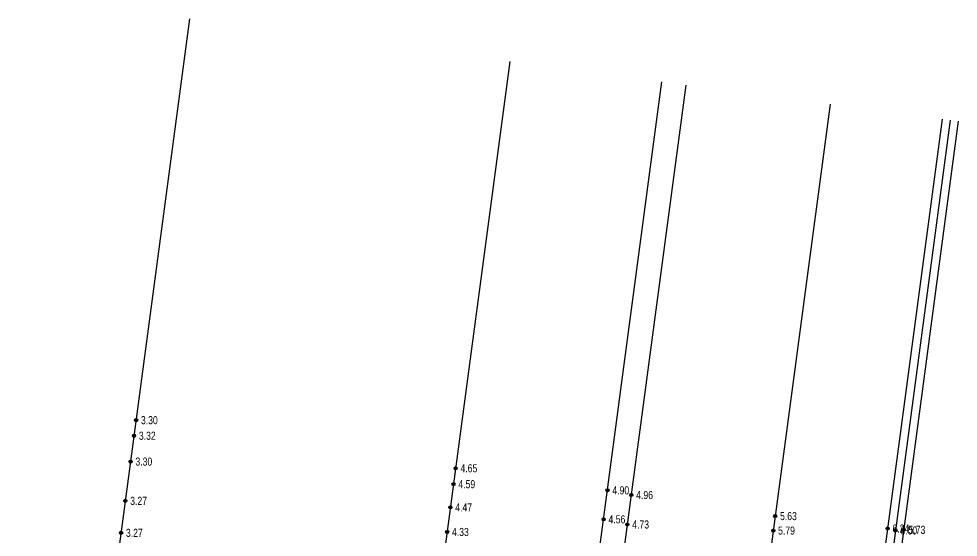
# Model space of a CAD drawing. Extents: x 572865 to 573615, y 785001 to 785187.
# Drawn here: x 573209.3 to 573267.5, y 785123.9 to 785156 of the extents above; entities that cross this region are included whole.
import ezdxf
from ezdxf.enums import TextEntityAlignment as Align

# ---------------------------------------------------------------- set-up
doc = ezdxf.new("R2010")
doc.units = 0
doc.header["$LTSCALE"] = 0.5
doc.layers.add('DMX', color=3, linetype='Continuous')
doc.layers.add('GCD', color=3, linetype='Continuous')
doc.styles.add('EICAD', font='fsdb_e.shx', dxfattribs={"width": 0.707, "height": 2, "bigfont": 'tjhzf.shx'})

# ---------------------------------------------------------------- blocks, each defined once
blk = doc.blocks.new('gc200')
h = blk.add_hatch(color=0)
edge = h.paths.add_edge_path()
edge.add_arc((0, 0), 0.196, 0, 360)
at = {"color": 0}
blk.add_circle((0, 0), 0.196, dxfattribs=at)

msp = doc.modelspace()

# ---------------------------------------------------------------- linework, layer by layer
at = {"layer": 'DMX', "color": 6}
for p, q in [((573219.882, 785155.955), (573209.306, 785076.657)), ((573239.707, 785153.311), (573229.131, 785074.013)), ((573259.531, 785150.667), (573248.955, 785071.369)), ((573266.47, 785149.742), (573255.894, 785070.444)), ((573267.461, 785149.61), (573256.885, 785070.312))]:
    msp.add_line(p, q, dxfattribs=at)
at = {"layer": 'DMX', "color": 6, "linetype": 'Continuous'}
for points in [[(573238.547, 785072.757), (573249.123, 785152.055)], [(573240.034, 785072.559), (573250.61, 785151.857)]]:
    msp.add_lwpolyline(points, dxfattribs=at)
at = {"layer": 'DMX', "linetype": 'Continuous'}
msp.add_lwpolyline([(573266.965, 785149.676), (573256.389, 785070.378)], dxfattribs=at)

# ---------------------------------------------------------------- block references
at = {"layer": 'GCD', "linetype": 'Continuous'}
ref = msp.add_blockref('gc200', (573216.569, 785131.112, 3.3), dxfattribs=dict(at, xscale=0.5, yscale=0.5, zscale=0.5))
ref.add_attrib('height', '3.30', dxfattribs={"linetype": 'Continuous', "height": 0.5, "style": 'EICAD', "width": 0.8}).set_placement((573216.869, 785131.112, 3.3), align=Align.MIDDLE_LEFT)
ref = msp.add_blockref('gc200', (573216.44, 785130.147, 3.32), dxfattribs=dict(at, xscale=0.5, yscale=0.5, zscale=0.5))
ref.add_attrib('height', '3.32', dxfattribs={"linetype": 'Continuous', "height": 0.5, "style": 'EICAD', "width": 0.8}).set_placement((573216.74, 785130.147, 3.32), align=Align.MIDDLE_LEFT)
ref = msp.add_blockref('gc200', (573216.227, 785128.548, 3.3), dxfattribs=dict(at, xscale=0.5, yscale=0.5, zscale=0.5))
ref.add_attrib('height', '3.30', dxfattribs={"linetype": 'Continuous', "height": 0.5, "style": 'EICAD', "width": 0.8}).set_placement((573216.527, 785128.548, 3.3), align=Align.MIDDLE_LEFT)
ref = msp.add_blockref('gc200', (573236.349, 785128.134, 4.65), dxfattribs=dict(at, xscale=0.5, yscale=0.5, zscale=0.5))
ref.add_attrib('height', '4.65', dxfattribs={"linetype": 'Continuous', "height": 0.5, "style": 'EICAD', "width": 0.8}).set_placement((573236.649, 785128.134, 4.65), align=Align.MIDDLE_LEFT)
ref = msp.add_blockref('gc200', (573236.218, 785127.15, 4.59), dxfattribs=dict(at, xscale=0.5, yscale=0.5, zscale=0.5))
ref.add_attrib('height', '4.59', dxfattribs={"linetype": 'Continuous', "height": 0.5, "style": 'EICAD', "width": 0.8}).set_placement((573236.518, 785127.15, 4.59), align=Align.MIDDLE_LEFT)
ref = msp.add_blockref('gc200', (573245.751, 785126.771, 4.9), dxfattribs=dict(at, xscale=0.5, yscale=0.5, zscale=0.5))
ref.add_attrib('height', '4.90', dxfattribs={"linetype": 'Continuous', "height": 0.5, "style": 'EICAD', "width": 0.8}).set_placement((573246.051, 785126.771, 4.904), align=Align.MIDDLE_LEFT)
ref = msp.add_blockref('gc200', (573247.225, 785126.479, 4.958), dxfattribs=dict(at, xscale=0.5, yscale=0.5, zscale=0.5))
ref.add_attrib('height', '4.96', dxfattribs={"linetype": 'Continuous', "height": 0.5, "style": 'EICAD', "width": 0.8}).set_placement((573247.525, 785126.479, 4.958), align=Align.MIDDLE_LEFT)
ref = msp.add_blockref('gc200', (573215.903, 785126.118, 3.27), dxfattribs=dict(at, xscale=0.5, yscale=0.5, zscale=0.5))
ref.add_attrib('height', '3.27', dxfattribs={"linetype": 'Continuous', "height": 0.5, "style": 'EICAD', "width": 0.8}).set_placement((573216.203, 785126.118, 3.27), align=Align.MIDDLE_LEFT)
ref = msp.add_blockref('gc200', (573236.026, 785125.713, 4.47), dxfattribs=dict(at, xscale=0.5, yscale=0.5, zscale=0.5))
ref.add_attrib('height', '4.47', dxfattribs={"linetype": 'Continuous', "height": 0.5, "style": 'EICAD', "width": 0.8}).set_placement((573236.326, 785125.713, 4.47), align=Align.MIDDLE_LEFT)
at = {"layer": 'GCD'}
ref = msp.add_blockref('gc200', (573256.131, 785125.175, 5.628), dxfattribs=dict(at, xscale=0.5, yscale=0.5, zscale=0.5))
ref.add_attrib('height', '5.63', dxfattribs={"height": 0.5, "style": 'EICAD', "width": 0.8}).set_placement((573256.431, 785125.175, 5.628), align=Align.MIDDLE_LEFT)
at = {"layer": 'GCD', "linetype": 'Continuous'}
ref = msp.add_blockref('gc200', (573245.512, 785124.974, 4.555), dxfattribs=dict(at, xscale=0.5, yscale=0.5, zscale=0.5))
ref.add_attrib('height', '4.56', dxfattribs={"linetype": 'Continuous', "height": 0.5, "style": 'EICAD', "width": 0.8}).set_placement((573245.812, 785124.974, 4.555), align=Align.MIDDLE_LEFT)
ref = msp.add_blockref('gc200', (573246.982, 785124.656, 4.727), dxfattribs=dict(at, xscale=0.5, yscale=0.5, zscale=0.5))
ref.add_attrib('height', '4.73', dxfattribs={"linetype": 'Continuous', "height": 0.5, "style": 'EICAD', "width": 0.8}).set_placement((573247.282, 785124.656, 4.727), align=Align.MIDDLE_LEFT)
ref = msp.add_blockref('gc200', (573215.639, 785124.139, 3.27), dxfattribs=dict(at, xscale=0.5, yscale=0.5, zscale=0.5))
ref.add_attrib('height', '3.27', dxfattribs={"linetype": 'Continuous', "height": 0.5, "style": 'EICAD', "width": 0.8}).set_placement((573215.939, 785124.139, 3.27), align=Align.MIDDLE_LEFT)
ref = msp.add_blockref('gc200', (573235.823, 785124.191, 4.33), dxfattribs=dict(at, xscale=0.5, yscale=0.5, zscale=0.5))
ref.add_attrib('height', '4.33', dxfattribs={"linetype": 'Continuous', "height": 0.5, "style": 'EICAD', "width": 0.8}).set_placement((573236.123, 785124.191, 4.33), align=Align.MIDDLE_LEFT)
at = {"layer": 'GCD'}
ref = msp.add_blockref('gc200', (573256.012, 785124.277, 5.792), dxfattribs=dict(at, xscale=0.5, yscale=0.5, zscale=0.5))
ref.add_attrib('height', '5.79', dxfattribs={"height": 0.5, "style": 'EICAD', "width": 0.8}).set_placement((573256.312, 785124.277, 5.792), align=Align.MIDDLE_LEFT)
at = {"layer": 'GCD', "linetype": 'Continuous'}
ref = msp.add_blockref('gc200', (573263.09, 785124.404, 6.237), dxfattribs=dict(at, xscale=0.5, yscale=0.5, zscale=0.5))
ref.add_attrib('height', '6.24', dxfattribs={"linetype": 'Continuous', "height": 0.5, "style": 'EICAD', "width": 0.8}).set_placement((573263.39, 785124.404, 6.237), align=Align.MIDDLE_LEFT)
ref = msp.add_blockref('gc200', (573263.579, 785124.287, 5.996), dxfattribs=dict(at, xscale=0.5, yscale=0.5, zscale=0.5))
ref.add_attrib('height', '6.00', dxfattribs={"linetype": 'Continuous', "height": 0.5, "style": 'EICAD', "width": 0.8}).set_placement((573263.879, 785124.287, 5.996), align=Align.MIDDLE_LEFT)
ref = msp.add_blockref('gc200', (573264.088, 785124.322, 5.732), dxfattribs=dict(at, xscale=0.5, yscale=0.5, zscale=0.5))
ref.add_attrib('height', '5.73', dxfattribs={"linetype": 'Continuous', "height": 0.5, "style": 'EICAD', "width": 0.8}).set_placement((573264.388, 785124.322, 5.732), align=Align.MIDDLE_LEFT)

doc.saveas('drawing.dxf')
